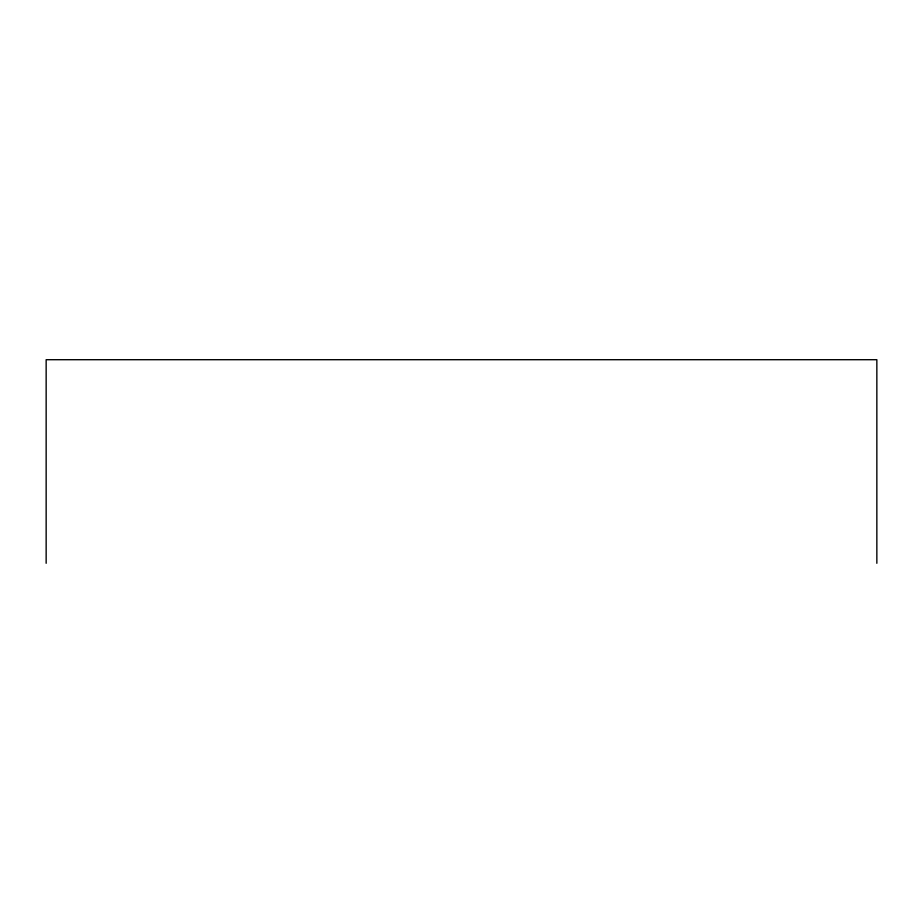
<?xml version="1.0" encoding="UTF-8"?>
<svg xmlns="http://www.w3.org/2000/svg" width="923" height="923" viewBox="0 0 923 923"><rect width="100%" height="100%" fill="white"/><g stroke="black" fill="none" stroke-linecap="round" stroke-linejoin="round"><path stroke-width="1.38" d="M876.85 563.295L876.85 359.705L46.15 359.705L46.15 563.295"/></g></svg>
